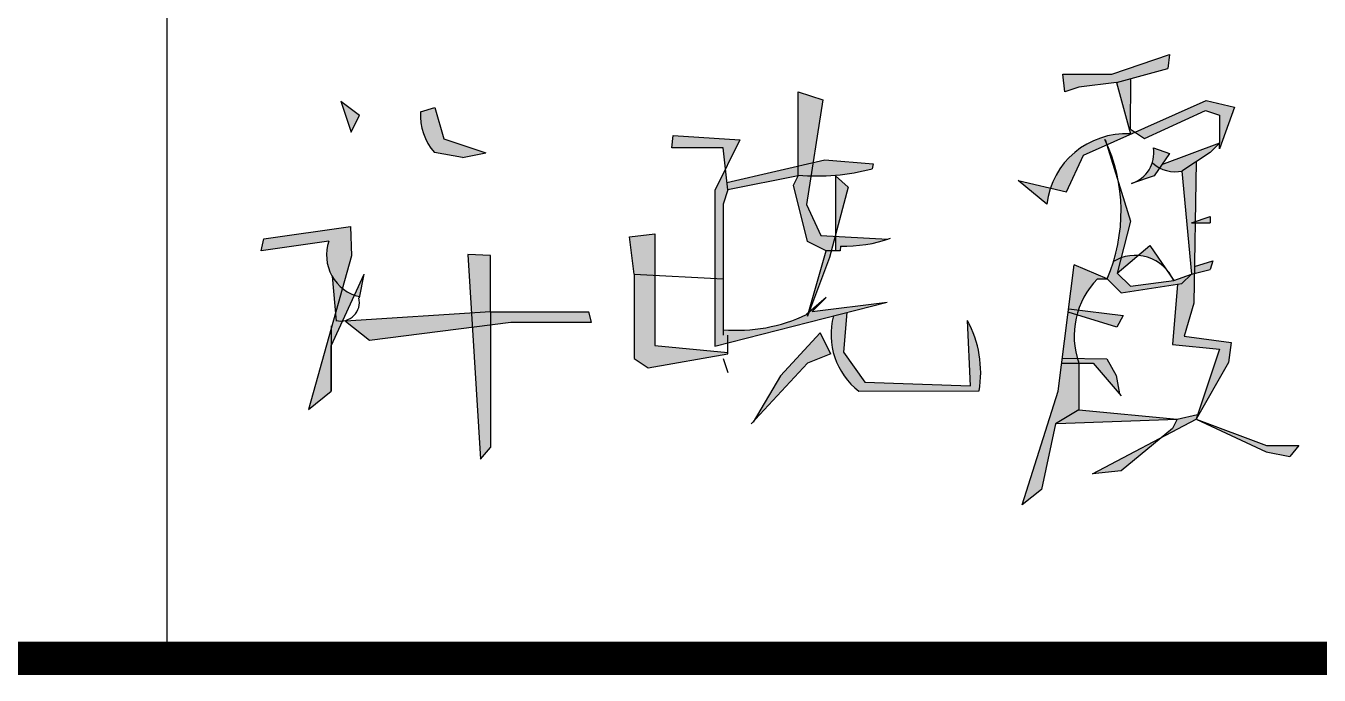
# Model space of a CAD drawing. Extents: x -409572 to -157272, y 600795 to 878326.
# Drawn here: x -338283 to -336350, y 811565 to 812536 of the extents above; entities that cross this region are included whole.
import ezdxf

# ---------------------------------------------------------------- set-up
doc = ezdxf.new("R2010")
doc.units = 0
doc.header["$LTSCALE"] = 1000
doc.header["$MEASUREMENT"] = 0
doc.layers.get('0').update_dxf_attribs({"linetype": 'CONTINUOUS'})
doc.layers.add('PP-PM-TK', color=7, linetype='CONTINUOUS')
doc.layers.add('PUB_TITLE', color=4, linetype='CONTINUOUS')

msp = doc.modelspace()

# ---------------------------------------------------------------- hatches: boundary and pattern name
h = msp.add_hatch(color=7)
h.paths.add_polyline_path([(-336575.7, 812472.7), (-336573.5, 812493.5), (-336659.6, 812463.9), (-336733, 812463.9), (-336729.7, 812437.7), (-336708.7, 812444.7), (-336652.7, 812451.7)])
h.paths.add_polyline_path([(-336631.1, 812457.6), (-336652.7, 812451.7), (-336631.7, 812374.5, 0.339084), (-336751.6, 812293.4), (-336727.3, 812287.7), (-336701.9, 812342.7), (-336667.3, 812358.1), (-336669.8, 812366.3, -0.007958), (-336666.4, 812358.5), (-336624.8, 812377.1), (-336631.7, 812381.7)])
h.paths.add_polyline_path([(-336751.6, 812293.4), (-336799.7, 812304.7), (-336756.9, 812269.6, -0.051384)])
h.paths.add_polyline_path([(-336476.2, 812414.6), (-336518.5, 812424.4), (-336624.8, 812377.1), (-336610.7, 812367.7), (-336519.7, 812409.7), (-336498.7, 812402.7), (-336498.7, 812360.7), (-336498.7, 812352.5)])
h.paths.add_polyline_path([(-336512.7, 812346.7), (-336498.7, 812360.7), (-336585.1, 812328.1), (-336588.1, 812323.7, 0.176333), (-336554.2, 812319)])
h.paths.add_polyline_path([(-336573.5, 812345.5), (-336597.2, 812353.6, -0.3617), (-336630.1, 812300.2), (-336596.1, 812311.7)])
h.paths.add_polyline_path([(-336533.7, 812332.7), (-336554.7, 812318.7), (-336540.7, 812164.7), (-336536.1, 812165.8), (-336535, 812241.7), (-336540.7, 812241.7), (-336535, 812243.6)])
h.paths.add_polyline_path([(-336512.8, 812250.9), (-336535, 812243.6), (-336535, 812241.7), (-336512.8, 812241.7)])
h.paths.add_polyline_path([(-336508.6, 812184.9), (-336536, 812176.4), (-336536.1, 812165.8), (-336512.7, 812171.7)])
h.paths.add_polyline_path([(-336602.9, 812207.7), (-336620.6, 812192.5, -0.183463), (-336579.9, 812174)])
h.paths.add_polyline_path([(-336631.9, 812244.2), (-336649.7, 812301.4, -0.111139), (-336655.3, 812184.7, -0.042082), (-336645.7, 812189.1)])
h = msp.add_hatch(color=7)
h.paths.add_polyline_path([(-337091.7, 812425.4), (-337128.7, 812437.7), (-337128.7, 812326.5), (-337106.5, 812331.6)])
h.paths.add_polyline_path([(-337016.4, 812329.9), (-337088.8, 812335.7), (-337106.5, 812331.6), (-337109.6, 812311.8, 0.072186), (-337017.7, 812322.5)])
h.paths.add_polyline_path([(-337106.5, 812331.6), (-337128.7, 812326.5), (-337128.7, 812312.9, 0.014855), (-337109.6, 812311.8)])
h.paths.add_polyline_path([(-337128.7, 812326.5), (-337235, 812301.9), (-337233.7, 812290.7), (-337128.7, 812311.7)])
h.paths.add_polyline_path([(-337109.6, 812311.8, -0.014855), (-337128.7, 812312.9), (-337128.7, 812311.7), (-337135.7, 812297.7), (-337114.7, 812213.7), (-337086.7, 812199.7), (-337078.8, 812199.7), (-337073, 812221.6), (-337094.6, 812222.8), (-337116.3, 812269.1)])
h.paths.add_polyline_path([(-337053.6, 812294.8), (-337072.7, 812311.7), (-337072.7, 812222.8)])
h.paths.add_polyline_path([(-336994.7, 812217), (-337072.7, 812221.6), (-337072.7, 812199.7), (-337065.7, 812199.7), (-337065.5, 812206.8, 0.08877)])
h.paths.add_polyline_path([(-337081.5, 812189.8), (-337078.8, 812199.7), (-337086.7, 812199.7), (-337113.2, 812106.9), (-337112.5, 812107.5)])
h.paths.add_polyline_path([(-337216, 812365.6), (-337315.7, 812372), (-337317.7, 812353.7), (-337240.7, 812353.7), (-337237.2, 812322.2)])
h = msp.add_hatch(color=7)
h.paths.add_polyline_path([(-337784.6, 812402.5), (-337812.6, 812423.5), (-337797, 812377.4)])
h.paths.add_polyline_path([(-337441.6, 812108.5), (-337588.6, 812108.5), (-337588.6, 812088.9), (-337558, 812092.8), (-337437.7, 812092.8)])
h.paths.add_polyline_path([(-337588.6, 812192.5), (-337622.3, 812194.3), (-337616.9, 812106.7), (-337588.6, 812108.5)])
h.paths.add_polyline_path([(-337615.6, 812085.5), (-337616.9, 812106.7), (-337805.6, 812094.5), (-337769.5, 812065.9)])
h.paths.add_polyline_path([(-337588.6, 812088.9), (-337615.6, 812085.5), (-337603.6, 811887.7), (-337588.6, 811905.5)])
h.paths.add_polyline_path([(-337588.6, 812108.5), (-337616.9, 812106.7), (-337615.6, 812085.5), (-337588.6, 812088.9)])
h.paths.add_polyline_path([(-337826.6, 812057.6), (-337826.6, 812084.5), (-337860.7, 811962.3), (-337826.6, 811989.5)])
for points in [[(-337658.4, 812367.3), (-337672, 812414), (-337693.3, 812407.8, 0.201495), (-337672.4, 812346.7), (-337630.6, 812339.5), (-337595.6, 812346.5)], [(-337028.9, 812003), (-337060.6, 812047.9), (-337055.9, 812107.3), (-337075.9, 812102.2, 0.301702), (-337037.7, 811989.7), (-336858.1, 811990.1, 0.17038), (-336875.6, 812095.3), (-336870.9, 811997.7)]]:
    msp.add_hatch(color=7).paths.add_polyline_path(points)
h = msp.add_hatch(color=7)
h.paths.add_polyline_path([(-337343.1, 812224.9), (-337380.7, 812220.7), (-337373.7, 812164.7), (-337343.1, 812163.1)])
h.paths.add_polyline_path([(-337343.1, 812163.1), (-337373.7, 812164.7), (-337373.7, 812038.7), (-337352.7, 812024.7), (-337233.7, 812045.7), (-337233.7, 812047.6), (-337343.1, 812057.8)])
h.paths.add_polyline_path([(-337240.7, 812269.7), (-337233.7, 812290.7), (-337237.2, 812322.2), (-337253, 812290), (-337253, 812158.3), (-337240.7, 812157.7)])
h = msp.add_hatch(color=7)
h.paths.add_polyline_path([(-337796.5, 812192.3), (-337798.1, 812236.3), (-337927.7, 812217.8), (-337931.6, 812199.5), (-337830.3, 812214, 0.316502), (-337810.1, 812143.5)])
h.paths.add_polyline_path([(-337810.1, 812143.5, -0.093478), (-337825.4, 812161.5), (-337820.6, 812105.9)])
h = msp.add_hatch(color=7)
h.paths.add_polyline_path([(-336645.7, 812189.1, 0.049956), (-336657.1, 812183.7, -0.027433), (-336666.7, 812157.7), (-336645.7, 812136.7), (-336554.7, 812150.7), (-336540.7, 812164.7), (-336567.1, 812155.3), (-336631.7, 812146.7), (-336651.4, 812166.1)])
h.paths.add_polyline_path([(-336620.6, 812192.5, 0.101611), (-336645.7, 812189.1), (-336651.4, 812166.1)])
h = msp.add_hatch(color=7)
h.paths.add_polyline_path([(-337791.9, 812133.3, -0.082397), (-337810.1, 812143.5), (-337820.6, 812105.9), (-337819.7, 812095.4, 0.090989), (-337809.6, 812094.7)])
h.paths.add_polyline_path([(-337809.6, 812094.7, -0.090989), (-337819.7, 812095.4), (-337820.6, 812105.9), (-337826.6, 812084.5), (-337826.6, 812057.6)])
h.paths.add_polyline_path([(-337777.6, 812164.5), (-337791.9, 812133.3, 0.031194), (-337784.3, 812131)])
h = msp.add_hatch(color=7)
h.paths.add_polyline_path([(-336708.7, 812031.7, -0.289345), (-336680.9, 812157.8), (-336666.7, 812157.7), (-336715.7, 812178.7), (-336739.7, 811989.6), (-336793.5, 811819.8), (-336764.7, 811842.7), (-336743.7, 811940.7), (-336708.7, 811961.7)])
h.paths.add_polyline_path([(-336708.7, 811961.7), (-336742.4, 811941.5), (-336561.7, 811947.7)])
h.paths.add_polyline_path([(-336583.7, 811921.4), (-336688.7, 811866.2), (-336645.7, 811870.7)])
h.paths.add_polyline_path([(-336533.7, 811947.7), (-336531.4, 811954.7), (-336561.7, 811947.7), (-336568.7, 811933.7), (-336583.7, 811921.4)])
h.paths.add_polyline_path([(-336481.2, 812062.7), (-336551.4, 812072), (-336536.8, 812121.5), (-336536.1, 812165.8), (-336540.7, 812164.7), (-336554.7, 812150.7), (-336561.2, 812149.7), (-336568.7, 812059.7), (-336498.7, 812052.7), (-336533.7, 811947.7), (-336485.2, 812032.5)])
h.paths.add_polyline_path([(-336379.8, 811908.3), (-336428.1, 811908.3), (-336533.7, 811947.7), (-336428.7, 811898.7), (-336393.7, 811891.7)])
h = msp.add_hatch(color=7)
h.paths.add_polyline_path([(-337240.7, 812157.7), (-337253, 812158.3), (-337253, 812057), (-336995.7, 812122.7), (-337107.7, 812108.7), (-337086.7, 812129.7), (-337112.5, 812107.5), (-337114.7, 812101.7), (-337113.2, 812106.9), (-337116, 812104.4, -0.135109), (-337240.7, 812081.5)])
h.paths.add_polyline_path([(-337095.9, 812077.1), (-337155.1, 812012.7), (-337196.1, 811943.5), (-337114.7, 812031.7), (-337079.7, 812045.7)])
h = msp.add_hatch(color=7)
h.paths.add_polyline_path([(-336642.5, 812102.8), (-336709.6, 812111.1, 0.015252), (-336711.8, 812104), (-336652.2, 812085.5)])
h.paths.add_polyline_path([(-336667.3, 812038), (-336711, 812038.7, 0.015189), (-336708.7, 812031.7), (-336687.7, 812031.7), (-336648.3, 811985.7), (-336653.3, 812013.2)])

# ---------------------------------------------------------------- linework, layer by layer
at = {"color": 7}
for p, q in [((-336631.7, 812381.7), (-336631.1, 812457.6)), ((-336498.7, 812360.7), (-336585.1, 812328.1)), ((-336498.7, 812352.5), (-336498.7, 812360.7)), ((-337135.7, 812297.7), (-337128.7, 812311.7)), ((-337065.5, 812206.8), (-337065.7, 812199.7)), ((-336651.4, 812166.1), (-336631.7, 812146.7)), ((-336567.1, 812155.3), (-336540.7, 812164.7)), ((-336680.9, 812157.8), (-336666.7, 812157.7)), ((-336631.7, 812146.7), (-336567.1, 812155.3)), ((-337086.7, 812129.7), (-337116, 812104.4))]:
    msp.add_line(p, q, dxfattribs=at)
for points in [[(-336729.7, 812437.7), (-336733, 812463.9), (-336659.6, 812463.9), (-336573.5, 812493.5), (-336575.7, 812472.7)], [(-337128.7, 812437.7), (-337091.7, 812425.4), (-337116.3, 812269.1), (-337094.6, 812222.8), (-336994.7, 812217)], [(-337812.6, 812423.5), (-337797, 812377.4), (-337784.6, 812402.5)], [(-337693.3, 812407.8), (-337672, 812414), (-337658.4, 812367.3), (-337595.6, 812346.5)], [(-336799.7, 812304.7), (-336727.3, 812287.7), (-336701.9, 812342.7), (-336518.5, 812424.4), (-336476.2, 812414.6), (-336498.7, 812352.5)], [(-337317.7, 812353.7), (-337315.7, 812372), (-337216, 812365.6), (-337253, 812290), (-337253, 812057), (-336995.7, 812122.7)], [(-336669.8, 812366.3), (-336631.9, 812244.2), (-336651.4, 812166.1), (-336602.9, 812207.7), (-336567.1, 812155.3)], [(-336597.2, 812353.6), (-336573.5, 812345.5), (-336596.1, 812311.7), (-336630.1, 812300.2)], [(-337235, 812301.9), (-337088.8, 812335.7), (-337016.4, 812329.9), (-337017.7, 812322.5)], [(-336533.7, 812332.7), (-336536.8, 812121.5), (-336551.4, 812072), (-336481.2, 812062.7), (-336485.2, 812032.5), (-336533.7, 811947.7), (-336428.1, 811908.3), (-336379.8, 811908.3), (-336393.7, 811891.7)], [(-337072.7, 812311.7), (-337053.6, 812294.8), (-337081.5, 812189.8), (-337114.7, 812101.7)], [(-336540.7, 812241.7), (-336512.8, 812250.9), (-336512.8, 812241.7)], [(-337931.6, 812199.5), (-337927.7, 812217.8), (-337798.1, 812236.3), (-337796.5, 812192.3), (-337860.7, 811962.3), (-337826.6, 811989.5), (-337826.6, 812057.6), (-337777.6, 812164.5)], [(-337380.7, 812220.7), (-337343.1, 812224.9), (-337343.1, 812057.8), (-337233.7, 812047.6)], [(-337588.6, 812192.5), (-337622.3, 812194.3), (-337603.6, 811887.7), (-337588.6, 811905.5)], [(-336536, 812176.4), (-336508.6, 812184.9), (-336512.7, 812171.7)], [(-336764.7, 811842.7), (-336793.5, 811819.8), (-336739.7, 811989.6), (-336715.7, 812178.7)], [(-337805.6, 812094.5), (-337769.5, 812065.9), (-337558, 812092.8), (-337437.7, 812092.8), (-337441.6, 812108.5)], [(-337055.9, 812107.3), (-337060.6, 812047.9), (-337028.9, 812003), (-336870.9, 811997.7), (-336875.6, 812095.3)], [(-336724, 812112.9), (-336642.5, 812102.8), (-336652.2, 812085.5), (-336724.7, 812108)], [(-337079.7, 812045.7), (-337095.9, 812077.1), (-337155.1, 812012.7), (-337196.1, 811943.5)], [(-336733.4, 812039), (-336667.3, 812038), (-336653.3, 812013.2), (-336648.3, 811985.7)], [(-336742.4, 811941.5), (-336561.7, 811947.7)], [(-336645.7, 811870.7), (-336688.7, 811866.2), (-336533.7, 811947.7)]]:
    msp.add_lwpolyline(points, dxfattribs=at)
for points in [[(-336652.7, 812451.7, 0), (-336575.7, 812472.7, 0)], [(-336652.7, 812451.7, 0), (-336708.7, 812444.7, 0), (-336729.7, 812437.7, 0)], [(-336652.7, 812451.7, 0), (-336631.7, 812374.7, 0)], [(-337128.7, 812311.7, 0), (-337128.7, 812437.7, 0)], [(-337812.6, 812423.5, 0), (-337784.6, 812402.5, 0)], [(-336631.7, 812381.7, 0), (-336610.7, 812367.7, 0), (-336519.7, 812409.7, 0), (-336498.7, 812402.7, 0), (-336498.7, 812360.7, 0), (-336512.7, 812346.7, 0), (-336554.7, 812318.7, 0), (-336540.7, 812164.7, 0), (-336512.7, 812171.7, 0)], [(-337233.7, 812290.7, 0), (-337240.7, 812353.7, 0), (-337317.7, 812353.7, 0)], [(-337630.6, 812339.5, 0), (-337672.4, 812346.7, 0)], [(-337630.6, 812339.5, 0), (-337595.6, 812346.5, 0)], [(-337128.7, 812311.7, 0), (-337233.7, 812290.7, 0), (-337240.7, 812269.7, 0), (-337240.7, 812073.7, 0)], [(-337114.7, 812101.7, 0), (-337086.7, 812199.7, 0), (-337114.7, 812213.7, 0), (-337135.7, 812297.7, 0)], [(-337072.7, 812311.7, 0), (-337072.7, 812199.7, 0)], [(-336756.9, 812269.6, 0), (-336799.7, 812304.7, 0)], [(-336540.7, 812241.7, 0), (-336512.7, 812241.7, 0)], [(-337373.7, 812164.7, 0), (-337380.7, 812220.7, 0)], [(-337830.3, 812214, 0), (-337931.6, 812199.5, 0)], [(-337065.7, 812199.7, 0), (-337086.7, 812199.7, 0)], [(-337588.6, 812108.5, 0), (-337588.6, 812192.5, 0)], [(-337825.4, 812161.5, 0), (-337819.6, 812094.5, 0)], [(-337784.6, 812129.5, 0), (-337777.6, 812164.5, 0)], [(-337373.7, 812164.7, 0), (-337240.7, 812157.7, 0)], [(-337373.7, 812164.7, 0), (-337373.7, 812038.7, 0), (-337352.7, 812024.7, 0), (-337233.7, 812045.7, 0), (-337233.7, 812073.7, 0)], [(-336666.7, 812157.7, 0), (-336715.7, 812178.7, 0)], [(-336666.7, 812157.7, 0), (-336645.7, 812136.7, 0), (-336554.7, 812150.7, 0), (-336540.7, 812164.7, 0)], [(-336561.2, 812149.7, 0), (-336568.7, 812059.7, 0), (-336498.7, 812052.7, 0), (-336533.7, 811947.7, 0), (-336428.7, 811898.7, 0), (-336393.7, 811891.7, 0)], [(-337086.7, 812129.7, 0), (-337107.7, 812108.7, 0)], [(-337107.7, 812108.7, 0), (-336995.7, 812122.7, 0)], [(-337588.6, 812108.5, 0), (-337805.6, 812094.5, 0)], [(-337588.6, 812108.5, 0), (-337441.6, 812108.5, 0)], [(-337588.6, 812108.5, 0), (-337588.6, 811905.5, 0)], [(-337826.6, 812087.5, 0), (-337826.6, 811989.5, 0)], [(-337079.7, 812045.7, 0), (-337114.7, 812031.7, 0), (-337198.7, 811940.7, 0)], [(-337240.7, 812038.7, 0), (-337233.7, 812017.7, 0)], [(-336734.3, 812031.7, 0), (-336687.7, 812031.7, 0)], [(-336708.7, 812031.7, 0), (-336708.7, 811961.7, 0), (-336561.7, 811947.7, 0), (-336568.7, 811933.7, 0), (-336645.7, 811870.7, 0)], [(-336687.7, 812031.7, 0), (-336645.7, 811982.7, 0)], [(-337037.7, 811989.7, 0), (-336858.1, 811990.1, 0)], [(-336708.7, 811961.7, 0), (-336743.7, 811940.7, 0), (-336764.7, 811842.7, 0)], [(-336561.7, 811947.7, 0), (-336531.4, 811954.7, 0)]]:
    msp.add_polyline3d(points, dxfattribs=at)
for centre, radius, start, end in [((-337610.2, 812402.2), 83.3, 176.1421, 221.7113), ((-336638.7, 812255.7), 119, 86.633, 173.29), ((-336899.2, 812258.6), 253.4, 336.5406, 25.151), ((-336645.7, 812346.7), 49, 288.435, 8.131), ((-337100.7, 812633.7), 322, 265.03, 284.931), ((-336564.7, 812367.9), 50, 227.5837, 282.11), ((-337058.7, 812409.7), 203, 268.091, 289.654), ((-337770.1, 812193.2), 63.7, 160.9158, 257.184), ((-336624.7, 812129.7), 63, 23.963, 122.005), ((-336594.9, 812072.7), 121, 135.2732, 199.8234), ((-337812.6, 812122.5), 28, 255.964, 14.036), ((-337220, 812319.5), 238.8, 265.0164, 295.7948), ((-336972.1, 812074.7), 107.4, 165.1869, 232.3416), ((-337016.7, 812017.7), 161, 350.134, 28.811)]:
    msp.add_arc(centre, radius, start, end, dxfattribs=at)
at = {"layer": 'PP-PM-TK', "color": 4, "const_width": 20}
msp.add_lwpolyline([(-341772, 811589.8), (-336272, 811589.8)], dxfattribs=at)
at = {"layer": 'PUB_TITLE', "color": 4}
for p, q in [((-338072.1, 811589.8), (-338072.1, 818589.8)), ((-341772, 811589.8), (-336272, 811589.8))]:
    msp.add_line(p, q, dxfattribs=at)
at = {"layer": 'PUB_TITLE', "color": 4, "const_width": 50}
msp.add_lwpolyline([(-341772, 811589.8), (-336272, 811589.8)], dxfattribs=at)

doc.saveas('drawing.dxf')
